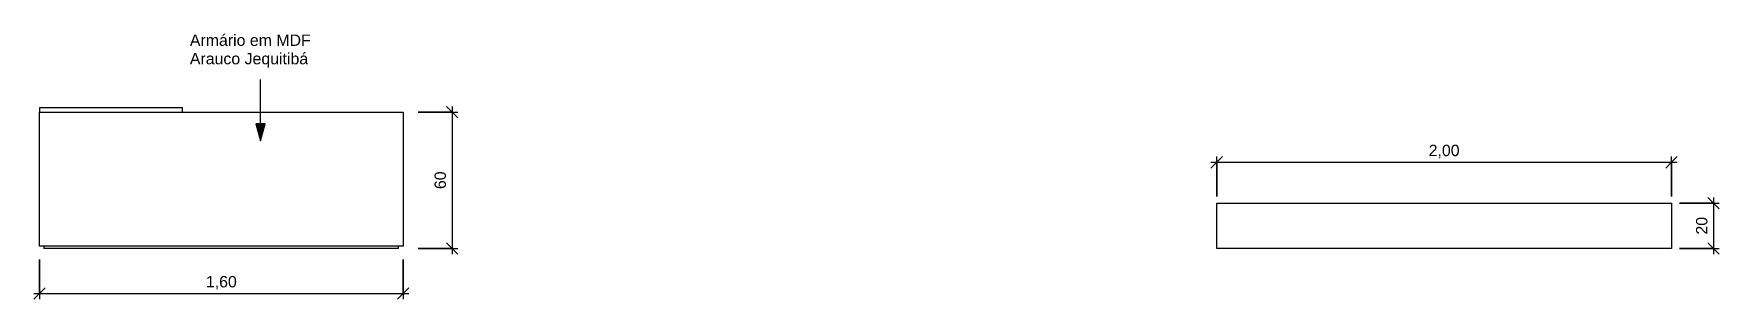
# Model space of a CAD drawing. Header units: millimetres. Extents: x -9267 to 9852, y -16803 to 11612.
# Drawn here: x -5678 to 1735, y -16803 to -15635 of the extents above.
import ezdxf

# ---------------------------------------------------------------- set-up
doc = ezdxf.new("R2010")
doc.units = ezdxf.units.MM
for name, color, linetype, lineweight in [('A-ANNO-DIMS', 211, 'Continuous', 9), ('A-ANNO-DIMS-25', 211, 'Continuous', 9), ('G-ANNO-TEXT', 231, 'Continuous', 9), ('I-FURN', 30, 'Continuous', 9)]:
    doc.layers.add(name, color=color, linetype=linetype, lineweight=lineweight)
doc.styles.add('@Arial Unicode MS', font='ARIALUNI.TTF', dxfattribs={"height": 50})
doc.styles.add('Arial', font='arial.ttf', dxfattribs={"height": 50})
doc.dimstyles.new('CRT_-__Metros_-_Linha_de_chamada_3_5_mm', dxfattribs={"dimscale": 304.8, "dimtxt": 50.292243, "dimasz": 0.164042, "dimexe": 0.082021, "dimexo": 0.0625, "dimgap": 0.04101, "dimtad": 1, "dimdec": 0, "dimlfac": 0.1, "dimdsep": 46, "dimtxsty": '@Arial Unicode MS', "dimblk1": 'OBLIQUE', "dimblk2": 'OBLIQUE', "dimsah": 1, "dimcen": 0.09, "dimdle": 0.082021, "dimazin": 0, "dimtfac": 1, "dimtdec": 4, "dimtix": 1, "dimtmove": 0, "dimatfit": 3, "dimfxl": 0.492126, "dimfxlon": 1, "dimtvp": 1, "dimtolj": 1, "dimtzin": 0, "dimarcsym": 2})
doc.dimstyles.new('CRT_-__Metros_-_Linha_de_chamada_3_5_mm_1', dxfattribs={"dimscale": 304.8, "dimtxt": 50.292243, "dimasz": 0.164042, "dimexe": 0.082021, "dimexo": 0.0625, "dimgap": 0.04101, "dimtad": 1, "dimlfac": 0.001, "dimrnd": 0.01, "dimzin": 0, "dimdsep": 46, "dimtxsty": '@Arial Unicode MS', "dimblk1": 'OBLIQUE', "dimblk2": 'OBLIQUE', "dimsah": 1, "dimcen": 0.09, "dimdle": 0.082021, "dimazin": 0, "dimtfac": 1, "dimtdec": 4, "dimtix": 1, "dimtmove": 0, "dimatfit": 3, "dimfxl": 0.492126, "dimfxlon": 1, "dimtvp": 1, "dimtolj": 1, "dimtzin": 0, "dimarcsym": 2})

# ---------------------------------------------------------------- blocks, each defined once
blk = doc.blocks.new('nicho geladeira - nicho geladeira-4768391-VISTA SUPERIOR ARMÁRIO COZINHA')
at = {"layer": 'I-FURN'}
for p, q in [((-5064.6, -15959.7), (-4434.6, -15959.7)), ((-5064.6, -15959.7), (-5064.6, -15979.7)), ((-5064.6, -15979.7), (-3464.6, -15979.7)), ((-5064.6, -16569.7), (-5064.6, -15979.7)), ((-4434.6, -15979.7), (-4434.6, -15959.7)), ((-3464.6, -15979.7), (-3464.6, -16569.7)), ((-3464.6, -16569.7), (-5064.6, -16569.7)), ((-5044.6, -16569.7), (-5044.6, -16579.7)), ((-3484.6, -16579.7), (-5044.6, -16579.7)), ((-3484.6, -16579.7), (-3484.6, -16569.7))]:
    blk.add_line(p, q, dxfattribs=at)
blk = doc.blocks.new('ARMARIO SUSPENSO COZINHA - ARMARIO SUSPENSO COZINHA-4516002-VISTA SUPERIOR NICHO COZINHA')
at = {"layer": 'I-FURN'}
for p, q in [((-7064.6, -16379.7), (-5064.6, -16379.7)), ((-7064.6, -16579.7), (-7064.6, -16379.7)), ((-5064.6, -16379.7), (-5064.6, -16579.7)), ((-5064.6, -16579.7), (-7064.6, -16579.7))]:
    blk.add_line(p, q, dxfattribs=at)
blk = doc.blocks.new('DIMBLOCK1-VISTA SUPERIOR ARMÁRIO COZINHA')
at = {"layer": 'A-ANNO-DIMS-25'}
for p, q in [((-3988, -15979.7), (-3813, -15979.7)), ((-3838, -15979.7), (-3988, -15979.7)), ((-3838, -15954.7), (-3838, -16604.7)), ((-3988, -16579.7), (-3813, -16579.7)), ((-3838, -16579.7), (-3988, -16579.7))]:
    blk.add_line(p, q, dxfattribs=at)
at = {"layer": 'A-ANNO-DIMS-25', "lineweight": 18}
for p, q in [((-3838, -15979.7), (-3863, -15954.7)), ((-3838, -15979.7), (-3813, -16004.7)), ((-3838, -16579.7), (-3863, -16554.7)), ((-3838, -16579.7), (-3813, -16604.7))]:
    blk.add_line(p, q, dxfattribs=at)
at = {"layer": 'A-ANNO-DIMS-25', "color": 0, "insert": (-3915.4, -16318.4), "char_height": 50, "width": 92.937, "attachment_point": 1, "rotation": 90, "line_spacing_factor": 1.117605, "style": '@Arial Unicode MS'}
blk.add_mtext('60', dxfattribs=at)
blk = doc.blocks.new('_Oblique')
at = {"color": 0, "linetype": 'ByBlock', "lineweight": -2}
blk.add_line((-0.5, -0.5), (0.5, 0.5), dxfattribs=at)
blk = doc.blocks.new('DIMBLOCK2-VISTA SUPERIOR ARMÁRIO COZINHA')
at = {"layer": 'A-ANNO-DIMS-25'}
for p, q in [((-5653.3, -16627.9), (-5653.3, -16802.9)), ((-5653.3, -16777.9), (-5653.3, -16627.9)), ((-4053.3, -16627.9), (-4053.3, -16802.9)), ((-4053.3, -16777.9), (-4053.3, -16627.9)), ((-5678.3, -16777.9), (-4028.3, -16777.9))]:
    blk.add_line(p, q, dxfattribs=at)
at = {"layer": 'A-ANNO-DIMS-25', "lineweight": 18}
for p, q in [((-5653.3, -16777.9), (-5628.3, -16752.9)), ((-4053.3, -16777.9), (-4028.3, -16752.9)), ((-5653.3, -16777.9), (-5678.3, -16802.9)), ((-4053.3, -16777.9), (-4078.3, -16802.9))]:
    blk.add_line(p, q, dxfattribs=at)
at = {"layer": 'A-ANNO-DIMS-25', "color": 0, "insert": (-4921, -16700.5), "char_height": 50, "width": 162.337, "attachment_point": 1, "line_spacing_factor": 1.117605, "style": '@Arial Unicode MS'}
blk.add_mtext('1,60', dxfattribs=at)
blk = doc.blocks.new('DIMBLOCK3-VISTA SUPERIOR NICHO COZINHA')
at = {"layer": 'A-ANNO-DIMS-25'}
for p, q in [((-500.5, -16200.7), (1549.5, -16200.7)), ((-475.5, -16350.7), (-475.5, -16175.7)), ((-475.5, -16200.7), (-475.5, -16350.7)), ((1524.5, -16350.7), (1524.5, -16175.7)), ((1524.5, -16200.7), (1524.5, -16350.7))]:
    blk.add_line(p, q, dxfattribs=at)
at = {"layer": 'A-ANNO-DIMS-25', "lineweight": 18}
for p, q in [((-475.5, -16200.7), (-500.5, -16225.7)), ((-475.5, -16200.7), (-450.5, -16175.7)), ((1524.5, -16200.7), (1499.5, -16225.7)), ((1524.5, -16200.7), (1549.5, -16175.7))]:
    blk.add_line(p, q, dxfattribs=at)
at = {"layer": 'A-ANNO-DIMS-25', "color": 0, "insert": (456.9, -16123.3), "char_height": 50, "width": 162.337, "attachment_point": 1, "line_spacing_factor": 1.117605, "style": '@Arial Unicode MS'}
blk.add_mtext('2,00', dxfattribs=at)
blk = doc.blocks.new('DIMBLOCK4-VISTA SUPERIOR NICHO COZINHA')
at = {"layer": 'A-ANNO-DIMS-25'}
for p, q in [((1560.1, -16379.7), (1735.1, -16379.7)), ((1710.1, -16379.7), (1560.1, -16379.7)), ((1710.1, -16354.7), (1710.1, -16604.7)), ((1560.1, -16579.7), (1735.1, -16579.7)), ((1710.1, -16579.7), (1560.1, -16579.7))]:
    blk.add_line(p, q, dxfattribs=at)
at = {"layer": 'A-ANNO-DIMS-25', "lineweight": 18}
for p, q in [((1710.1, -16379.7), (1685.1, -16354.7)), ((1710.1, -16379.7), (1735.1, -16404.7)), ((1710.1, -16579.7), (1685.1, -16554.7)), ((1710.1, -16579.7), (1735.1, -16604.7))]:
    blk.add_line(p, q, dxfattribs=at)
at = {"layer": 'A-ANNO-DIMS-25', "color": 0, "insert": (1632.7, -16518.4), "char_height": 50, "width": 92.937, "attachment_point": 1, "rotation": 90, "line_spacing_factor": 1.117605, "style": '@Arial Unicode MS'}
blk.add_mtext('20', dxfattribs=at)

msp = doc.modelspace()

# ---------------------------------------------------------------- hatches: boundary and pattern name
at = {"layer": 'G-ANNO-TEXT'}
msp.add_hatch(color=7, dxfattribs=at).paths.add_polyline_path([(-4680.653, -16106.634), (-4660.557, -16031.634), (-4700.75, -16031.634)])

# ---------------------------------------------------------------- linework, layer by layer
at = {"layer": 'G-ANNO-TEXT', "color": 7}
for p, q in [((-4680.653, -16106.634), (-4680.653, -15837.021)), ((-4660.557, -16031.634), (-4700.75, -16031.634)), ((-4700.75, -16031.634), (-4680.653, -16106.634)), ((-4680.653, -16106.634), (-4660.557, -16031.634))]:
    msp.add_line(p, q, dxfattribs=at)

# ---------------------------------------------------------------- block references
at = {"layer": 'I-FURN'}
for name, p in [('nicho geladeira - nicho geladeira-4768391-VISTA SUPERIOR ARMÁRIO COZINHA', (-588.725, 0)), ('ARMARIO SUSPENSO COZINHA - ARMARIO SUSPENSO COZINHA-4516002-VISTA SUPERIOR NICHO COZINHA', (6589.165, 0))]:
    msp.add_blockref(name, p, dxfattribs=at)

# ---------------------------------------------------------------- texts
at = {"layer": 'G-ANNO-TEXT', "color": 7, "char_height": 50, "attachment_point": 1, "style": 'Arial'}
for s, insert, width in [('Armário em MDF ', (-4991.536, -15638.713), 679.43016), ('Arauco Jequitibá', (-4991.536, -15719.742), 647.36266)]:
    msp.add_mtext(s, dxfattribs=dict(at, insert=insert, width=width))

# ---------------------------------------------------------------- dimensions: what is measured, and where the dimension line sits
at = {"layer": 'A-ANNO-DIMS'}
for base, p1, p2, override, picture, middle in [((-3838.007, -16579.651), (-3988.007, -15979.651), (-3988.007, -16579.651), {"dimpost": '<>', "dimfxl": 600}, 'DIMBLOCK1-VISTA SUPERIOR ARMÁRIO COZINHA', (-3876.053, -16279.651)), ((1710.06, -16579.651), (1560.06, -16379.651), (1560.06, -16579.651), {"dimpost": '<>', "dimfxl": 200}, 'DIMBLOCK4-VISTA SUPERIOR NICHO COZINHA', (1672.015, -16479.651))]:
    dim = msp.add_linear_dim(base=base, p1=p1, p2=p2, angle=90, dimstyle='CRT_-__Metros_-_Linha_de_chamada_3_5_mm', override=override, dxfattribs=at)
    dim.commit()
    dim.dimension.update_dxf_attribs({"geometry": picture, "text_midpoint": middle})
for base, p1, p2, override, picture, middle in [((1524.545, -16200.716), (-475.455, -16350.716), (1524.545, -16350.716), {"dimpost": '<>', "dimfxl": 2000}, 'DIMBLOCK3-VISTA SUPERIOR NICHO COZINHA', (524.545, -16162.67)), ((-4053.345, -16777.914), (-5653.345, -16627.914), (-4053.345, -16627.914), {"dimpost": '<>', "dimfxl": 1600}, 'DIMBLOCK2-VISTA SUPERIOR ARMÁRIO COZINHA', (-4853.345, -16739.869))]:
    dim = msp.add_linear_dim(base=base, p1=p1, p2=p2, dimstyle='CRT_-__Metros_-_Linha_de_chamada_3_5_mm_1', override=override, dxfattribs=at)
    dim.commit()
    dim.dimension.update_dxf_attribs({"geometry": picture, "text_midpoint": middle})

doc.saveas('drawing.dxf')
